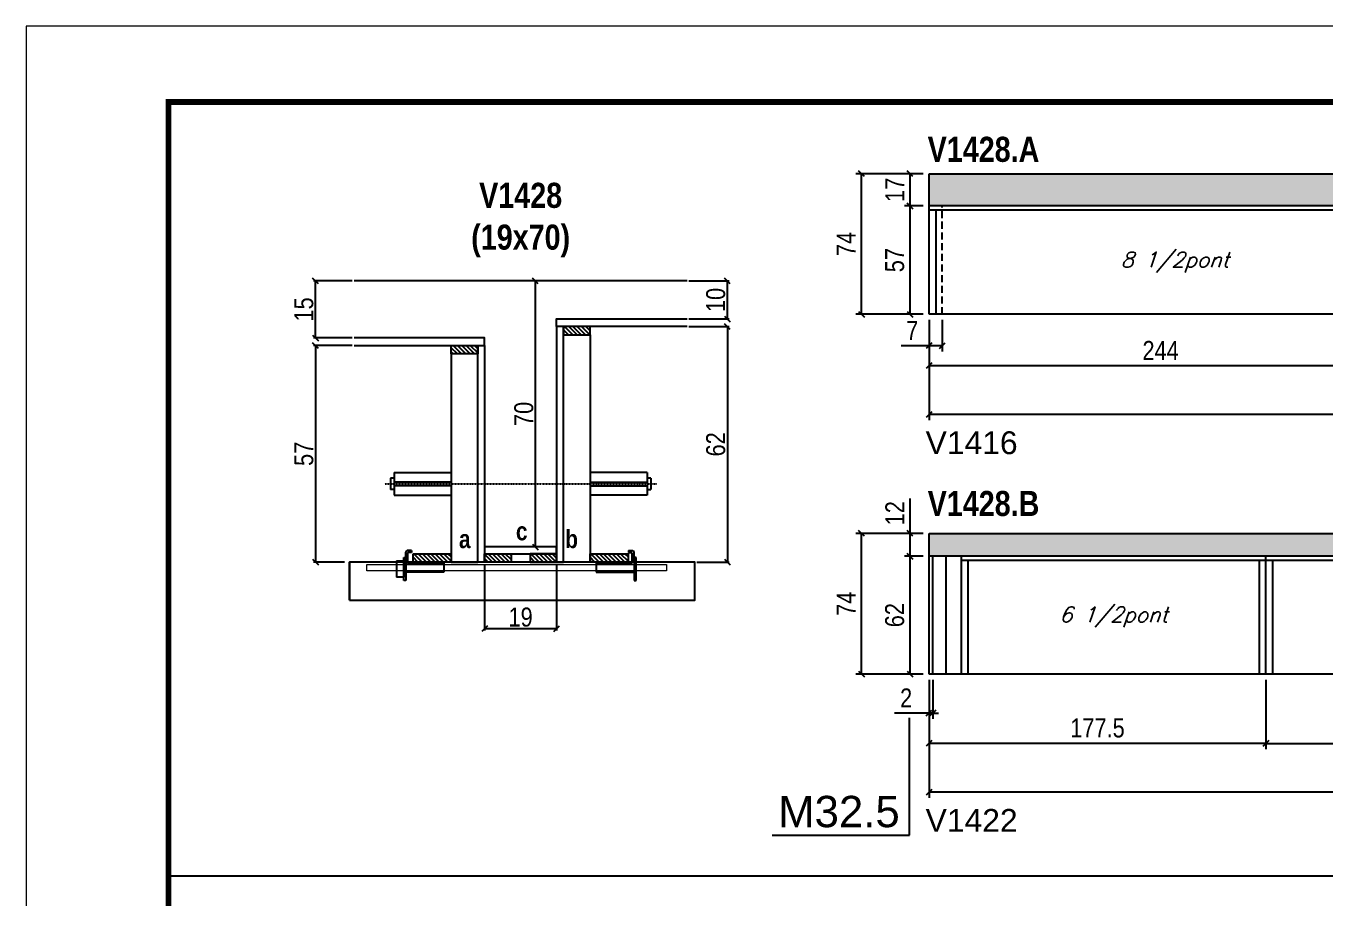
# Model space of a CAD drawing. Extents: x 3309 to 9563, y -2522 to 14608.
# Drawn here: x 3309 to 3994, y 7257 to 7716 of the extents above; entities that cross this region are included whole.
import ezdxf

# ---------------------------------------------------------------- set-up
doc = ezdxf.new("R2010")
doc.units = 0
doc.linetypes.add('DASHED', pattern=[0.75, 0.5, -0.25])
doc.linetypes.add('HIDDEN', pattern=[0.375, 0.25, -0.125])
for name, color, linetype in [('5', 5, 'Continuous'), ('barrote', 251, 'Continuous'), ('COTA', 241, 'Continuous'), ('detalhes', 4, 'Continuous'), ('NOMENCLATURA', 7, 'Continuous'), ('Painéis', 200, 'Continuous'), ('presilha', 1, 'Continuous'), ('SARR_2.2x10', 60, 'Continuous'), ('SARR_2.2x7', 40, 'Continuous'), ('SARR_3.5x7', 81, 'Continuous'), ('TENSOR', 3, 'Continuous'), ('texto', 7, 'Continuous')]:
    doc.layers.add(name, color=color, linetype=linetype)
for name, color, linetype, lineweight in [('CONCRETO', 251, 'Continuous', 25), ('Folhas', 255, 'Continuous', 9), ('SARRAFO DE PRESSAO', 251, 'DASHED', 9), ('SCO-___-LAJ', 2, 'Continuous', 0)]:
    doc.layers.add(name, color=color, linetype=linetype, lineweight=lineweight)
doc.styles.add('COTA TECNICA', font='techl___.ttf', dxfattribs={"height": 10})
doc.styles.add('COTA TECNICA 2X', font='techl___.ttf', dxfattribs={"height": 10})
doc.styles.add('Romans', font='romans.shx')
doc.styles.get("Standard").update_dxf_attribs({"font": 'arial.ttf'})
doc.styles.add('TECNICA', font='techb___.ttf', dxfattribs={"height": 10})
doc.dimstyles.new('PAINEL', dxfattribs={"dimtxt": 10, "dimasz": 3, "dimexe": 3, "dimexo": 3, "dimgap": 3, "dimtad": 1, "dimdec": 1, "dimzin": 12, "dimdsep": 46, "dimtxsty": 'COTA TECNICA', "dimblk1": 'OBLIQUE', "dimblk2": 'OBLIQUE', "dimsah": 1, "dimcen": 0.9, "dimclrd": 4, "dimclre": 4, "dimclrt": 240, "dimadec": 1, "dimazin": 3, "dimtfac": 1, "dimtdec": 1, "dimtmove": 0, "dimatfit": 3, "dimfxl": 1, "dimtolj": 1, "dimtzin": 12, "dimarcsym": 0})
doc.dimstyles.new('SECAO', dxfattribs={"dimscale": 0.333333, "dimtxt": 5, "dimasz": 9, "dimexe": 3, "dimexo": 3, "dimgap": 3, "dimtad": 1, "dimdec": 1, "dimlfac": 0.5, "dimzin": 12, "dimdsep": 46, "dimtxsty": 'COTA TECNICA 2X', "dimblk1": 'OBLIQUE', "dimblk2": 'OBLIQUE', "dimsah": 1, "dimcen": 0.9, "dimclrd": 4, "dimclre": 4, "dimclrt": 240, "dimadec": 1, "dimazin": 3, "dimtfac": 1, "dimtdec": 1, "dimtmove": 0, "dimatfit": 3, "dimfxl": 1, "dimtolj": 1, "dimtzin": 12, "dimarcsym": 0})
pattern_1 = [(135, (36786.4629, -116077.9706), (-1.122532015, -1.122532015), [])]

# ---------------------------------------------------------------- blocks, each defined once
blk = doc.blocks.new('9999999999')
at = {"layer": 'Folhas'}
blk.add_lwpolyline([(98138.98, 34190.21), (99623.98, 34190.21), (99623.98, 35240.21), (98138.98, 35240.21)], close=True, dxfattribs=at)
at = {"layer": 'Folhas', "color": 30, "const_width": 3}
blk.add_lwpolyline([(98213.98, 34230.21), (99583.98, 34230.21), (99583.98, 35200.21), (98213.98, 35200.21)], close=True, dxfattribs=at)
blk = doc.blocks.new('_Oblique')
at = {"color": 0, "linetype": 'ByBlock', "lineweight": -2}
blk.add_line((-0.5, -0.5), (0.5, 0.5), dxfattribs=at)
blk = doc.blocks.new('*D2316')
at = {"layer": 'COTA', "color": 4, "lineweight": -2, "transparency": 16777216}
for p, q in [((3550.92, 7433.2), (3550.92, 7398.11)), ((3588.92, 7433.2), (3588.92, 7398.11)), ((3588.92, 7399.11), (3550.92, 7399.11))]:
    blk.add_line(p, q, dxfattribs=at)
at = {"layer": 'Defpoints', "color": 0, "transparency": 16777216}
for p in [(3550.92, 7434.2), (3588.92, 7434.2), (3550.92, 7399.11)]:
    blk.add_point(p, dxfattribs=at)
at = {"layer": 'COTA', "color": 4, "lineweight": -2, "transparency": 16777216, "xscale": 3, "yscale": 3, "zscale": 3, "rotation": 180}
blk.add_blockref('_Oblique', (3550.92, 7399.11), dxfattribs=at)
at = {"layer": 'COTA', "color": 4, "lineweight": -2, "transparency": 16777216, "xscale": 3, "yscale": 3, "zscale": 3}
blk.add_blockref('_Oblique', (3588.92, 7399.11), dxfattribs=at)
at = {"layer": 'COTA', "color": 240, "transparency": 16777216, "insert": (3569.92, 7405.2), "char_height": 10, "attachment_point": 5, "style": 'COTA TECNICA 2X'}
blk.add_mtext('\\A1;19', dxfattribs=at)
blk = doc.blocks.new('PRESILHA METÁLICA 1')
at = {"layer": 'presilha'}
for p, q in [((12, 21), (8.6, 21)), ((12, 21), (12, 19.5)), ((0, 13), (6, 13)), ((0, 13), (0, 0)), ((6, 15.5), (7.5, 15.5)), ((6, -2.5), (6, 15.5)), ((6, 13), (6, 0)), ((7.5, 10.6), (7.5, 19.9)), ((7.5, 15.5), (7.5, -2.5)), ((9, 11.6), (9, 18.9)), ((12, 19.5), (9.6, 19.5)), ((37.5, 11), (9.6, 11)), ((37.5, 11), (37.5, 4.1)), ((6, 0), (0, 0)), ((37.5, 4.1), (7.5, 4.1)), ((7.5, -2.5), (6, -2.5))]:
    blk.add_line(p, q, dxfattribs=at)
for centre, radius, start, end in [((8.6, 19.9), 1.14, 90, 180), ((9.6, 18.9), 0.57, 90, 180), ((9.6, 11.6), 0.57, 180, 270)]:
    blk.add_arc(centre, radius, start, end, dxfattribs=at)
blk = doc.blocks.new('PRESILHA METÁLICA 2')
at = {"layer": 'presilha'}
for p, q in [((-5.2, 23.5), (-5.2, 22)), ((-5.2, 23.5), (-1.9, 23.5)), ((-5.2, 22), (-2.8, 22)), ((-2.2, 14.1), (-2.2, 21.4)), ((-0.8, 14.6), (-0.8, 22.4)), ((-30.8, 13.5), (-30.8, 6.6)), ((-30.8, 13.5), (-2.8, 13.5)), ((0.8, 18), (-0.8, 18)), ((-0.8, 18), (-0.8, 0)), ((0.8, 0), (0.8, 18)), ((-30.8, 6.6), (-0.8, 6.6)), ((-0.8, 0), (0.8, 0))]:
    blk.add_line(p, q, dxfattribs=at)
for centre, radius, start, end in [((-2.8, 21.4), 0.57, 0, 90), ((-1.9, 22.4), 1.14, 0, 90), ((-2.8, 14.1), 0.57, 270, 0)]:
    blk.add_arc(centre, radius, start, end, dxfattribs=at)
blk = doc.blocks.new('*D2317')
at = {"layer": 'COTA', "color": 4, "lineweight": -2, "transparency": 16777216}
for p, q in [((3481.23, 7548.2), (3460.88, 7548.2)), ((3461.88, 7548.2), (3461.88, 7434.2)), ((3477.11, 7434.2), (3460.88, 7434.2))]:
    blk.add_line(p, q, dxfattribs=at)
at = {"layer": 'Defpoints', "color": 0, "transparency": 16777216}
for p in [(3482.23, 7548.2), (3461.88, 7434.2), (3478.11, 7434.2)]:
    blk.add_point(p, dxfattribs=at)
at = {"layer": 'COTA', "color": 4, "lineweight": -2, "transparency": 16777216, "xscale": 3, "yscale": 3, "zscale": 3}
for p, rotation in [((3461.88, 7548.2), 90), ((3461.88, 7434.2), 270)]:
    blk.add_blockref('_Oblique', p, dxfattribs=dict(at, rotation=rotation))
at = {"layer": 'COTA', "color": 240, "transparency": 16777216, "insert": (3455.77, 7491.2), "char_height": 10, "attachment_point": 5, "rotation": 90, "style": 'COTA TECNICA 2X'}
blk.add_mtext('\\A1;57', dxfattribs=at)
blk = doc.blocks.new('*D2318')
at = {"layer": 'COTA', "color": 4, "lineweight": -2, "transparency": 16777216}
for p, q in [((3658.62, 7558.2), (3679.84, 7558.2)), ((3678.84, 7558.2), (3678.84, 7434.2)), ((3662.74, 7434.2), (3679.84, 7434.2))]:
    blk.add_line(p, q, dxfattribs=at)
at = {"layer": 'Defpoints', "color": 0, "transparency": 16777216}
for p in [(3657.62, 7558.2), (3661.74, 7434.2), (3678.84, 7434.2)]:
    blk.add_point(p, dxfattribs=at)
at = {"layer": 'COTA', "color": 4, "lineweight": -2, "transparency": 16777216, "xscale": 3, "yscale": 3, "zscale": 3}
for p, rotation in [((3678.84, 7558.2), 90), ((3678.84, 7434.2), 270)]:
    blk.add_blockref('_Oblique', p, dxfattribs=dict(at, rotation=rotation))
at = {"layer": 'COTA', "color": 240, "transparency": 16777216, "insert": (3672.74, 7496.2), "char_height": 10, "attachment_point": 5, "rotation": 90, "style": 'COTA TECNICA 2X'}
blk.add_mtext('\\A1;62', dxfattribs=at)
blk = doc.blocks.new('*D2319')
at = {"layer": 'COTA', "color": 4, "lineweight": -2, "transparency": 16777216}
for p, q in [((3587.92, 7582.2), (3576.75, 7582.2)), ((3577.75, 7442.2), (3577.75, 7582.2)), ((3587.92, 7442.2), (3576.75, 7442.2))]:
    blk.add_line(p, q, dxfattribs=at)
at = {"layer": 'Defpoints', "color": 0, "transparency": 16777216}
for p in [(3577.75, 7582.2), (3588.92, 7582.2), (3588.92, 7442.2)]:
    blk.add_point(p, dxfattribs=at)
at = {"layer": 'COTA', "color": 4, "lineweight": -2, "transparency": 16777216, "xscale": 3, "yscale": 3, "zscale": 3}
for p, rotation in [((3577.75, 7582.2), 90), ((3577.75, 7442.2), 270)]:
    blk.add_blockref('_Oblique', p, dxfattribs=dict(at, rotation=rotation))
at = {"layer": 'COTA', "color": 240, "transparency": 16777216, "insert": (3571.65, 7512.2), "char_height": 10, "attachment_point": 5, "rotation": 90, "style": 'COTA TECNICA 2X'}
blk.add_mtext('\\A1;70', dxfattribs=at)
blk = doc.blocks.new('*D2320')
at = {"layer": 'COTA', "color": 4, "lineweight": -2, "transparency": 16777216}
for p, q in [((3658.62, 7582.2), (3679.84, 7582.2)), ((3678.84, 7562.2), (3678.84, 7582.2)), ((3658.62, 7562.2), (3679.84, 7562.2))]:
    blk.add_line(p, q, dxfattribs=at)
at = {"layer": 'Defpoints', "color": 0, "transparency": 16777216}
for p in [(3657.62, 7582.2), (3678.84, 7582.2), (3657.62, 7562.2)]:
    blk.add_point(p, dxfattribs=at)
at = {"layer": 'COTA', "color": 4, "lineweight": -2, "transparency": 16777216, "xscale": 3, "yscale": 3, "zscale": 3}
for p, rotation in [((3678.84, 7582.2), 90), ((3678.84, 7562.2), 270)]:
    blk.add_blockref('_Oblique', p, dxfattribs=dict(at, rotation=rotation))
at = {"layer": 'COTA', "color": 240, "transparency": 16777216, "insert": (3672.74, 7572.2), "char_height": 10, "attachment_point": 5, "rotation": 90, "style": 'COTA TECNICA 2X'}
blk.add_mtext('\\A1;10', dxfattribs=at)
blk = doc.blocks.new('*D2321')
at = {"layer": 'COTA', "color": 4, "lineweight": -2, "transparency": 16777216}
for p, q in [((3481.23, 7582.2), (3460.88, 7582.2)), ((3461.88, 7552.2), (3461.88, 7582.2)), ((3481.23, 7552.2), (3460.88, 7552.2))]:
    blk.add_line(p, q, dxfattribs=at)
at = {"layer": 'Defpoints', "color": 0, "transparency": 16777216}
for p in [(3461.88, 7582.2), (3482.23, 7582.2), (3482.23, 7552.2)]:
    blk.add_point(p, dxfattribs=at)
at = {"layer": 'COTA', "color": 4, "lineweight": -2, "transparency": 16777216, "xscale": 3, "yscale": 3, "zscale": 3}
for p, rotation in [((3461.88, 7582.2), 90), ((3461.88, 7552.2), 270)]:
    blk.add_blockref('_Oblique', p, dxfattribs=dict(at, rotation=rotation))
at = {"layer": 'COTA', "color": 240, "transparency": 16777216, "insert": (3455.77, 7567.2), "char_height": 10, "attachment_point": 5, "rotation": 90, "style": 'COTA TECNICA 2X'}
blk.add_mtext('\\A1;15', dxfattribs=at)
blk = doc.blocks.new('*D2322')
at = {"layer": 'COTA', "color": 4, "linetype": 'ByBlock', "lineweight": -2, "transparency": 16777216}
for p, q in [((3785.08, 7561.67), (3785.08, 7534.55)), ((4029.08, 7561.67), (4029.08, 7534.55)), ((4029.08, 7537.55), (3785.08, 7537.55))]:
    blk.add_line(p, q, dxfattribs=at)
at = {"layer": 'Defpoints', "color": 0, "linetype": 'ByBlock', "transparency": 16777216}
for p in [(3785.08, 7564.67), (4029.08, 7564.67), (3785.08, 7537.55)]:
    blk.add_point(p, dxfattribs=at)
at = {"layer": 'COTA', "color": 4, "linetype": 'ByBlock', "lineweight": -2, "transparency": 16777216, "xscale": 3, "yscale": 3, "zscale": 3, "rotation": 180}
blk.add_blockref('_Oblique', (3785.08, 7537.55), dxfattribs=at)
at = {"layer": 'COTA', "color": 4, "linetype": 'ByBlock', "lineweight": -2, "transparency": 16777216, "xscale": 3, "yscale": 3, "zscale": 3}
blk.add_blockref('_Oblique', (4029.08, 7537.55), dxfattribs=at)
at = {"layer": 'COTA', "color": 240, "linetype": 'ByBlock', "transparency": 16777216, "insert": (3907.08, 7545.63), "char_height": 10, "attachment_point": 5, "style": 'COTA TECNICA'}
blk.add_mtext('\\A1;244', dxfattribs=at)
blk = doc.blocks.new('*D2326')
at = {"layer": 'COTA', "color": 4, "lineweight": -2, "transparency": 16777216}
for p, q in [((3785.08, 7561.67), (3785.08, 7508.89)), ((4548.58, 7561.67), (4548.58, 7508.89)), ((4548.58, 7511.89), (3785.08, 7511.89))]:
    blk.add_line(p, q, dxfattribs=at)
at = {"layer": 'Defpoints', "color": 0, "transparency": 16777216}
for p in [(3785.08, 7564.67, 0), (4548.58, 7564.67, 0), (3785.08, 7511.89)]:
    blk.add_point(p, dxfattribs=at)
at = {"layer": 'COTA', "color": 4, "lineweight": -2, "transparency": 16777216, "xscale": 3, "yscale": 3, "zscale": 3, "rotation": 180}
blk.add_blockref('_Oblique', (3785.08, 7511.89), dxfattribs=at)
at = {"layer": 'COTA', "color": 4, "lineweight": -2, "transparency": 16777216, "xscale": 3, "yscale": 3, "zscale": 3}
blk.add_blockref('_Oblique', (4548.58, 7511.89), dxfattribs=at)
at = {"layer": 'COTA', "color": 240, "transparency": 16777216, "insert": (4166.83, 7520.11), "char_height": 10, "attachment_point": 5, "style": 'COTA TECNICA'}
blk.add_mtext('\\A1;763.5', dxfattribs=at)
blk = doc.blocks.new('*D2327')
at = {"layer": 'COTA', "color": 4, "lineweight": -2, "transparency": 16777216}
for p, q in [((3782.08, 7621.67), (3772.13, 7621.67)), ((3775.13, 7564.67), (3775.13, 7621.67)), ((3782.08, 7564.67), (3772.13, 7564.67))]:
    blk.add_line(p, q, dxfattribs=at)
at = {"layer": 'Defpoints', "color": 0, "transparency": 16777216}
for p in [(3775.13, 7621.67), (3785.08, 7621.67), (3785.08, 7564.67)]:
    blk.add_point(p, dxfattribs=at)
at = {"layer": 'COTA', "color": 4, "lineweight": -2, "transparency": 16777216, "xscale": 3, "yscale": 3, "zscale": 3}
for p, rotation in [((3775.13, 7621.67), 90), ((3775.13, 7564.67), 270)]:
    blk.add_blockref('_Oblique', p, dxfattribs=dict(at, rotation=rotation))
at = {"layer": 'COTA', "color": 240, "transparency": 16777216, "insert": (3767.02, 7593.17), "char_height": 10, "attachment_point": 5, "rotation": 90, "style": 'COTA TECNICA'}
blk.add_mtext('\\A1;57', dxfattribs=at)
blk = doc.blocks.new('*D2328')
at = {"layer": 'COTA', "color": 4, "lineweight": -2, "transparency": 16777216}
for p, q in [((3782.08, 7638.67), (3772.13, 7638.67)), ((3775.13, 7621.67), (3775.13, 7638.67)), ((3782.08, 7621.67), (3772.13, 7621.67))]:
    blk.add_line(p, q, dxfattribs=at)
at = {"layer": 'Defpoints', "color": 0, "transparency": 16777216}
for p in [(3775.13, 7638.67), (3785.08, 7638.67), (3785.08, 7621.67)]:
    blk.add_point(p, dxfattribs=at)
at = {"layer": 'COTA', "color": 4, "lineweight": -2, "transparency": 16777216, "xscale": 3, "yscale": 3, "zscale": 3}
for p, rotation in [((3775.13, 7638.67), 90), ((3775.13, 7621.67), 270)]:
    blk.add_blockref('_Oblique', p, dxfattribs=dict(at, rotation=rotation))
at = {"layer": 'COTA', "color": 240, "transparency": 16777216, "insert": (3767.05, 7630.17), "char_height": 10, "attachment_point": 5, "rotation": 90, "style": 'COTA TECNICA'}
blk.add_mtext('\\A1;17', dxfattribs=at)
blk = doc.blocks.new('*D2329')
at = {"layer": 'COTA', "color": 4, "lineweight": -2, "transparency": 16777216}
for p, q in [((3782.08, 7638.67), (3746.5, 7638.67)), ((3749.5, 7564.67), (3749.5, 7638.67)), ((3782.08, 7564.67), (3746.5, 7564.67))]:
    blk.add_line(p, q, dxfattribs=at)
at = {"layer": 'Defpoints', "color": 0, "transparency": 16777216}
for p in [(3749.5, 7638.67), (3785.08, 7638.67), (3785.08, 7564.67)]:
    blk.add_point(p, dxfattribs=at)
at = {"layer": 'COTA', "color": 4, "lineweight": -2, "transparency": 16777216, "xscale": 3, "yscale": 3, "zscale": 3}
for p, rotation in [((3749.5, 7638.67), 90), ((3749.5, 7564.67), 270)]:
    blk.add_blockref('_Oblique', p, dxfattribs=dict(at, rotation=rotation))
at = {"layer": 'COTA', "color": 240, "transparency": 16777216, "insert": (3741.42, 7601.67), "char_height": 10, "attachment_point": 5, "rotation": 90, "style": 'COTA TECNICA'}
blk.add_mtext('\\A1;74', dxfattribs=at)
blk = doc.blocks.new('*D2330')
at = {"layer": 'COTA', "color": 4, "linetype": 'ByBlock', "lineweight": -2, "transparency": 16777216}
for p, q in [((3785.08, 7372.28), (3785.08, 7335.73)), ((3962.58, 7372.28), (3962.58, 7335.73)), ((3962.58, 7338.73), (3785.08, 7338.73))]:
    blk.add_line(p, q, dxfattribs=at)
at = {"layer": 'Defpoints', "color": 0, "linetype": 'ByBlock', "transparency": 16777216}
for p in [(3785.08, 7375.28), (3962.58, 7375.28), (3785.08, 7338.73)]:
    blk.add_point(p, dxfattribs=at)
at = {"layer": 'COTA', "color": 4, "linetype": 'ByBlock', "lineweight": -2, "transparency": 16777216, "xscale": 3, "yscale": 3, "zscale": 3, "rotation": 180}
blk.add_blockref('_Oblique', (3785.08, 7338.73), dxfattribs=at)
at = {"layer": 'COTA', "color": 4, "linetype": 'ByBlock', "lineweight": -2, "transparency": 16777216, "xscale": 3, "yscale": 3, "zscale": 3}
blk.add_blockref('_Oblique', (3962.58, 7338.73), dxfattribs=at)
at = {"layer": 'COTA', "color": 240, "linetype": 'ByBlock', "transparency": 16777216, "insert": (3873.83, 7346.84), "char_height": 10, "attachment_point": 5, "style": 'COTA TECNICA'}
blk.add_mtext('\\A1;177.5', dxfattribs=at)
blk = doc.blocks.new('*D2331')
at = {"layer": 'COTA', "color": 4, "lineweight": -2, "transparency": 16777216}
for p, q in [((3962.58, 7372.28), (3962.58, 7335.73)), ((4206.58, 7372.28), (4206.58, 7335.73)), ((3962.58, 7338.73), (4206.58, 7338.73))]:
    blk.add_line(p, q, dxfattribs=at)
at = {"layer": 'Defpoints', "color": 0, "transparency": 16777216}
for p in [(3962.58, 7375.28, 0), (4206.58, 7375.28, 0), (4206.58, 7338.73)]:
    blk.add_point(p, dxfattribs=at)
at = {"layer": 'COTA', "color": 4, "lineweight": -2, "transparency": 16777216, "xscale": 3, "yscale": 3, "zscale": 3, "rotation": 180}
blk.add_blockref('_Oblique', (3962.58, 7338.73), dxfattribs=at)
at = {"layer": 'COTA', "color": 4, "lineweight": -2, "transparency": 16777216, "xscale": 3, "yscale": 3, "zscale": 3}
blk.add_blockref('_Oblique', (4206.58, 7338.73), dxfattribs=at)
at = {"layer": 'COTA', "color": 240, "transparency": 16777216, "insert": (4084.58, 7346.8), "char_height": 10, "attachment_point": 5, "style": 'COTA TECNICA'}
blk.add_mtext('\\A1;244', dxfattribs=at)
blk = doc.blocks.new('*D2333')
at = {"layer": 'COTA', "color": 4, "lineweight": -2, "transparency": 16777216}
for p, q in [((3785.08, 7372.28), (3785.08, 7310.07)), ((4450.58, 7372.28), (4450.58, 7310.07)), ((4450.58, 7313.07), (3785.08, 7313.07))]:
    blk.add_line(p, q, dxfattribs=at)
at = {"layer": 'Defpoints', "color": 0, "transparency": 16777216}
for p in [(3785.08, 7375.28, 0), (4450.58, 7375.28, 0), (3785.08, 7313.07)]:
    blk.add_point(p, dxfattribs=at)
at = {"layer": 'COTA', "color": 4, "lineweight": -2, "transparency": 16777216, "xscale": 3, "yscale": 3, "zscale": 3, "rotation": 180}
blk.add_blockref('_Oblique', (3785.08, 7313.07), dxfattribs=at)
at = {"layer": 'COTA', "color": 4, "lineweight": -2, "transparency": 16777216, "xscale": 3, "yscale": 3, "zscale": 3}
blk.add_blockref('_Oblique', (4450.58, 7313.07), dxfattribs=at)
at = {"layer": 'COTA', "color": 240, "transparency": 16777216, "insert": (4117.83, 7321.18), "char_height": 10, "attachment_point": 5, "style": 'COTA TECNICA'}
blk.add_mtext('\\A1;665.5', dxfattribs=at)
blk = doc.blocks.new('*D2334')
at = {"layer": 'COTA', "color": 4, "lineweight": -2, "transparency": 16777216}
for p, q in [((3782.08, 7437.28), (3772.13, 7437.28)), ((3775.13, 7375.28), (3775.13, 7437.28)), ((3782.08, 7375.28), (3772.13, 7375.28))]:
    blk.add_line(p, q, dxfattribs=at)
at = {"layer": 'Defpoints', "color": 0, "transparency": 16777216}
for p in [(3775.13, 7437.28), (3785.08, 7437.28), (3785.08, 7375.28)]:
    blk.add_point(p, dxfattribs=at)
at = {"layer": 'COTA', "color": 4, "lineweight": -2, "transparency": 16777216, "xscale": 3, "yscale": 3, "zscale": 3}
for p, rotation in [((3775.13, 7437.28), 90), ((3775.13, 7375.28), 270)]:
    blk.add_blockref('_Oblique', p, dxfattribs=dict(at, rotation=rotation))
at = {"layer": 'COTA', "color": 240, "transparency": 16777216, "insert": (3767.02, 7406.28), "char_height": 10, "attachment_point": 5, "rotation": 90, "style": 'COTA TECNICA'}
blk.add_mtext('\\A1;62', dxfattribs=at)
blk = doc.blocks.new('*D2335')
at = {"layer": 'COTA', "color": 4, "lineweight": -2, "transparency": 16777216}
for p, q in [((3775.13, 7449.28), (3775.13, 7467.6)), ((3782.08, 7449.28), (3772.13, 7449.28)), ((3775.13, 7437.28), (3775.13, 7449.28)), ((3782.08, 7437.28), (3772.13, 7437.28))]:
    blk.add_line(p, q, dxfattribs=at)
at = {"layer": 'Defpoints', "color": 0, "transparency": 16777216}
for p in [(3775.13, 7449.28), (3785.08, 7449.28), (3785.08, 7437.28)]:
    blk.add_point(p, dxfattribs=at)
at = {"layer": 'COTA', "color": 4, "lineweight": -2, "transparency": 16777216, "xscale": 3, "yscale": 3, "zscale": 3}
for p, rotation in [((3775.13, 7449.28), 90), ((3775.13, 7437.28), 270)]:
    blk.add_blockref('_Oblique', p, dxfattribs=dict(at, rotation=rotation))
at = {"layer": 'COTA', "color": 240, "transparency": 16777216, "insert": (3767.07, 7459.94), "char_height": 10, "attachment_point": 5, "rotation": 90, "style": 'COTA TECNICA'}
blk.add_mtext('\\A1;12', dxfattribs=at)
blk = doc.blocks.new('*D2336')
at = {"layer": 'COTA', "color": 4, "lineweight": -2, "transparency": 16777216}
for p, q in [((3782.08, 7449.28), (3746.5, 7449.28)), ((3749.5, 7375.28), (3749.5, 7449.28)), ((3782.08, 7375.28), (3746.5, 7375.28))]:
    blk.add_line(p, q, dxfattribs=at)
at = {"layer": 'Defpoints', "color": 0, "transparency": 16777216}
for p in [(3749.5, 7449.28), (3785.08, 7449.28), (3785.08, 7375.28)]:
    blk.add_point(p, dxfattribs=at)
at = {"layer": 'COTA', "color": 4, "lineweight": -2, "transparency": 16777216, "xscale": 3, "yscale": 3, "zscale": 3}
for p, rotation in [((3749.5, 7449.28), 90), ((3749.5, 7375.28), 270)]:
    blk.add_blockref('_Oblique', p, dxfattribs=dict(at, rotation=rotation))
at = {"layer": 'COTA', "color": 240, "transparency": 16777216, "insert": (3741.42, 7412.28), "char_height": 10, "attachment_point": 5, "rotation": 90, "style": 'COTA TECNICA'}
blk.add_mtext('\\A1;74', dxfattribs=at)
blk = doc.blocks.new('*D2337')
at = {"layer": 'COTA', "color": 4, "lineweight": -2, "transparency": 16777216}
for p, q in [((3785.08, 7372.28), (3785.08, 7351.7)), ((3787.08, 7372.28), (3787.08, 7351.7)), ((3785.08, 7354.7), (3766.97, 7354.7)), ((3787.08, 7354.7), (3785.08, 7354.7)), ((3787.08, 7354.7), (3790.08, 7354.7))]:
    blk.add_line(p, q, dxfattribs=at)
at = {"layer": 'Defpoints', "color": 0, "transparency": 16777216}
for p in [(3785.08, 7375.28), (3787.08, 7375.28), (3785.08, 7354.7)]:
    blk.add_point(p, dxfattribs=at)
at = {"layer": 'COTA', "color": 4, "lineweight": -2, "transparency": 16777216, "xscale": 3, "yscale": 3, "zscale": 3}
blk.add_blockref('_Oblique', (3785.08, 7354.7), dxfattribs=at)
at = {"layer": 'COTA', "color": 4, "lineweight": -2, "transparency": 16777216, "xscale": 3, "yscale": 3, "zscale": 3, "rotation": 180}
blk.add_blockref('_Oblique', (3787.08, 7354.7), dxfattribs=at)
at = {"layer": 'COTA', "color": 240, "transparency": 16777216, "insert": (3773.02, 7362.7), "char_height": 10, "attachment_point": 5, "style": 'COTA TECNICA'}
blk.add_mtext('\\A1;2', dxfattribs=at)
blk = doc.blocks.new('*D2338')
at = {"layer": 'COTA', "color": 4, "lineweight": -2, "transparency": 16777216}
for p, q in [((3785.08, 7561.67), (3785.08, 7545.08)), ((3792.08, 7561.67), (3792.08, 7545.08)), ((3785.08, 7548.08), (3770.35, 7548.08)), ((3792.08, 7548.08), (3785.08, 7548.08))]:
    blk.add_line(p, q, dxfattribs=at)
at = {"layer": 'Defpoints', "color": 0, "transparency": 16777216}
for p in [(3785.08, 7564.67, 0), (3792.08, 7564.67, 0), (3785.08, 7548.08)]:
    blk.add_point(p, dxfattribs=at)
at = {"layer": 'COTA', "color": 4, "lineweight": -2, "transparency": 16777216, "xscale": 3, "yscale": 3, "zscale": 3, "rotation": 180}
blk.add_blockref('_Oblique', (3785.08, 7548.08), dxfattribs=at)
at = {"layer": 'COTA', "color": 4, "lineweight": -2, "transparency": 16777216, "xscale": 3, "yscale": 3, "zscale": 3}
blk.add_blockref('_Oblique', (3792.08, 7548.08), dxfattribs=at)
at = {"layer": 'COTA', "color": 240, "transparency": 16777216, "insert": (3776.21, 7556.15), "char_height": 10, "attachment_point": 5, "style": 'COTA TECNICA'}
blk.add_mtext('\\A1;7', dxfattribs=at)

msp = doc.modelspace()

# ---------------------------------------------------------------- hatches: boundary and pattern name
at = {"layer": 'COTA'}
h = msp.add_hatch(dxfattribs=at)
h.set_pattern_fill('AR-CONC', color=256, scale=0.03)
h.set_pattern_definition([(50, (42.9684, -1729.1453), (5.46554, -0.4781726), [0.5715, -6.2865]), (355, (42.9684, -1729.1453), (-1.0573026, 5.7317054), [0.4572, -5.0292175]), (100.451445, (43.424, -1729.185), (4.4082374, 5.2535326), [0.4857003, -5.3427073]), (46.1842, (42.9684, -1727.621), (8.1323712, -1.26127), [0.85725, -9.42975]), (96.63556, (43.646, -1727.7264), (7.122124, 7.422784), [0.728551, -8.014068]), (351.18415, (42.968, -1727.621), (7.122124, 7.422784), [0.685799, -7.543792]), (21, (43.7304, -1728.0023), (4.5484317, -3.067956), [0.5715, -6.2865]), (326, (43.7304, -1728.0023), (1.854061, 5.525639), [0.4572, -5.0292]), (71.451445, (44.1094, -1728.258), (6.4024926, 2.457683), [0.4857003, -5.342698]), (37.5, (42.9684, -1729.1453), (0.0926581, 2.53665117), [0, -4.96824, 0, -5.1054, 0, -5.04825]), (7.5, (42.9684, -1729.1453), (2.0045899, 3.00541724), [0, -2.91084, 0, -4.85394, 0, -1.92405]), (327.5, (41.2691, -1729.1453), (4.06771786, -0.1718623), [0, -1.905, 0, -5.9436, 0, -7.8867]), (317.5, (40.507, -1729.1453), (4.4438754, 0.7627947), [0, -2.4765, 0, -3.94716, 0, -5.6007])])
h.paths.add_polyline_path([(4548.58, 7621.67), (4548.58, 7638.67), (3785.08, 7638.67), (3785.08, 7621.67)])
h = msp.add_hatch(dxfattribs=at)
h.set_pattern_fill('AR-CONC', color=256, scale=0.03)
h.set_pattern_definition([(50, (-23.5316, -2101.031), (5.46554, -0.4781726), [0.5715, -6.2865]), (355, (-23.5316, -2101.031), (-1.0573026, 5.7317054), [0.4572, -5.0292175]), (100.451445, (-23.076, -2101.0707), (4.4082374, 5.2535326), [0.4857003, -5.3427073]), (46.1842, (-23.5316, -2099.507), (8.1323712, -1.26127), [0.85725, -9.42975]), (96.63556, (-22.854, -2099.612), (7.122124, 7.422784), [0.728551, -8.014068]), (351.18415, (-23.532, -2099.507), (7.122124, 7.422784), [0.685799, -7.543792]), (21, (-22.7696, -2099.888), (4.5484317, -3.067956), [0.5715, -6.2865]), (326, (-22.7696, -2099.888), (1.854061, 5.525639), [0.4572, -5.0292]), (71.451445, (-22.3906, -2100.1435), (6.4024926, 2.457683), [0.4857003, -5.342698]), (37.5, (-23.5316, -2101.0308), (0.0926581, 2.53665117), [0, -4.96824, 0, -5.1054, 0, -5.04825]), (7.5, (-23.5316, -2101.0308), (2.0045899, 3.00541724), [0, -2.91084, 0, -4.85394, 0, -1.92405]), (327.5, (-25.2309, -2101.0308), (4.06771786, -0.17186232), [0, -1.905, 0, -5.9436, 0, -7.8867]), (317.5, (-25.993, -2101.031), (4.4438754, 0.7627947), [0, -2.4765, 0, -3.94716, 0, -5.6007])])
h.paths.add_polyline_path([(4450.58, 7437.28), (4450.58, 7449.28), (3785.08, 7449.28), (3785.08, 7437.28)])
at = {"layer": 'SARR_2.2x10'}
h = msp.add_hatch(dxfattribs=at)
h.set_pattern_fill('ANSI31', color=256, scale=0.5, angle=90)
h.set_pattern_definition([(135, (36706.8629, -116077.9706), (-1.122532015, -1.122532015), [])])
h.paths.add_polyline_path([(3513.32, 7438.6), (3513.32, 7434.2), (3533.32, 7434.2), (3533.32, 7438.6)])
h = msp.add_hatch(dxfattribs=at)
h.set_pattern_fill('ANSI31', color=256, scale=0.5, angle=90)
h.set_pattern_definition([(135, (36800.0629, -116077.9706), (-1.122532015, -1.122532015), [])])
h.paths.add_polyline_path([(3606.52, 7438.6), (3606.52, 7434.2), (3626.52, 7434.2), (3626.52, 7438.6)])
at = {"layer": 'SARR_2.2x7'}
h = msp.add_hatch(dxfattribs=at)
h.set_pattern_fill('ANSI31', color=256, scale=0.5, angle=90)
h.set_pattern_definition([(135, (36700.8629, -115958.3706), (-1.122532015, -1.122532015), [])])
h.paths.add_polyline_path([(3592.52, 7558.2), (3592.52, 7553.8), (3606.52, 7553.8), (3606.52, 7558.2)])
h = msp.add_hatch(dxfattribs=at)
h.set_pattern_fill('ANSI31', color=256, scale=0.5, angle=90)
h.set_pattern_definition([(135, (36720.8629, -115968.3706), (-1.122532015, -1.122532015), [])])
h.paths.add_polyline_path([(3547.32, 7548.2), (3547.32, 7543.8), (3533.32, 7543.8), (3533.32, 7548.2)])
h = msp.add_hatch(dxfattribs=at)
h.set_pattern_fill('ANSI31', color=256, scale=0.5, angle=90)
h.set_pattern_definition(pattern_1)
h.paths.add_polyline_path([(3564.92, 7434.2), (3564.92, 7438.6), (3550.92, 7438.6), (3550.92, 7434.2)])
h = msp.add_hatch(dxfattribs=at)
h.set_pattern_fill('ANSI31', color=256, scale=0.5, angle=90)
h.set_pattern_definition(pattern_1)
h.paths.add_polyline_path([(3574.92, 7438.6), (3574.92, 7434.2), (3588.92, 7434.2), (3588.92, 7438.6)])

# ---------------------------------------------------------------- linework, layer by layer
at = {"ltscale": 3}
for p, q in [((3503.32, 7481.37), (3503.32, 7469.37)), ((3503.32, 7481.37), (3533.32, 7481.37)), ((3636.52, 7481.37), (3606.52, 7481.37)), ((3636.52, 7481.37), (3636.52, 7469.37)), ((3501.32, 7478.37), (3501.32, 7472.37)), ((3503.32, 7478.37), (3501.32, 7478.37)), ((3503.32, 7472.37), (3501.32, 7472.37)), ((3533.32, 7476.37), (3503.32, 7476.37)), ((3533.32, 7474.37), (3503.32, 7474.37)), ((3606.52, 7476.37), (3636.52, 7476.37)), ((3606.52, 7474.37), (3636.52, 7474.37)), ((3638.52, 7478.37), (3636.52, 7478.37)), ((3636.52, 7472.37), (3638.52, 7472.37)), ((3638.52, 7478.37), (3638.52, 7472.37)), ((3503.32, 7469.37), (3533.32, 7469.37)), ((3636.52, 7469.37), (3606.52, 7469.37))]:
    msp.add_line(p, q, dxfattribs=at)
at = {"layer": 'barrote'}
msp.add_lwpolyline([(3479.87, 7414.2), (3661.79, 7414.2), (3661.79, 7434.2), (3479.87, 7434.2)], close=True, dxfattribs=at)
at = {"layer": 'CONCRETO', "linetype": 'Continuous'}
msp.add_line((3657.62, 7582.2), (3482.23, 7582.2), dxfattribs=at)
at = {"layer": 'COTA'}
for p, q in [((3785.08, 7621.67, 0), (3785.08, 7638.67, 0)), ((3785.08, 7638.67, 0), (4548.58, 7638.67, 0)), ((3785.08, 7437.28), (3785.08, 7449.28)), ((3785.08, 7449.28), (4450.58, 7449.28)), ((3384.37, 7269.02), (4754.37, 7269.02))]:
    msp.add_line(p, q, dxfattribs=at)
at = {"layer": 'detalhes', "color": 250}
msp.add_line((3479.87, 7414.2), (3479.87, 7434.2), dxfattribs=at)
at = {"layer": 'NOMENCLATURA', "linetype": 'Continuous'}
for p, q in [((3774.88, 7290.45), (3774.88, 7352.19)), ((3702.52, 7290.45), (3774.88, 7290.45))]:
    msp.add_line(p, q, dxfattribs=at)
at = {"layer": 'Painéis', "linetype": 'ByBlock'}
for p, q in [((4548.58, 7621.67, 0), (3785.08, 7621.67, 0)), ((3785.08, 7564.67, 0), (3785.08, 7621.67, 0)), ((4548.58, 7564.67, 0), (3785.08, 7564.67, 0)), ((4450.58, 7437.28), (3785.08, 7437.28)), ((3785.08, 7375.28), (3785.08, 7437.28)), ((3787.08, 7375.28), (3787.08, 7437.28)), ((3962.58, 7375.28), (3962.58, 7437.28)), ((4450.58, 7375.28), (3785.08, 7375.28))]:
    msp.add_line(p, q, dxfattribs=at)
at = {"layer": 'Painéis', "linetype": 'Continuous', "elevation": 0}
for points in [[(3657.62, 7558.2), (3588.92, 7558.2), (3588.92, 7562.2), (3657.62, 7562.2)], [(3482.23, 7548.2), (3550.92, 7548.2), (3550.92, 7552.2), (3482.23, 7552.2)]]:
    msp.add_lwpolyline(points, dxfattribs=at)
at = {"layer": 'Painéis', "linetype": 'Continuous'}
for points in [[(3592.52, 7434.2), (3592.52, 7558.2), (3588.92, 7558.2), (3588.92, 7434.2)], [(3547.32, 7434.2), (3547.32, 7548.2), (3550.92, 7548.2), (3550.92, 7434.2)], [(3588.92, 7442.2), (3550.92, 7442.2), (3550.92, 7438.6), (3588.92, 7438.6)]]:
    msp.add_lwpolyline(points, close=True, dxfattribs=at)
at = {"layer": 'SARR_2.2x10'}
for points in [[(3513.32, 7438.6), (3533.32, 7438.6), (3533.32, 7434.2), (3513.32, 7434.2)], [(3606.52, 7438.6), (3626.52, 7438.6), (3626.52, 7434.2), (3606.52, 7434.2)]]:
    msp.add_lwpolyline(points, close=True, dxfattribs=at)
at = {"layer": 'SARR_2.2x7', "linetype": 'Continuous'}
for p, q in [((4029.08, 7619.47, 0), (3785.08, 7619.47, 0)), ((3794.08, 7375.28), (3794.08, 7437.28)), ((3962.58, 7435.08), (3802.08, 7435.08)), ((4206.58, 7435.08), (3962.58, 7435.08))]:
    msp.add_line(p, q, dxfattribs=at)
at = {"layer": 'SARR_2.2x7', "linetype": 'HIDDEN', "ltscale": 15}
msp.add_line((3792.08, 7564.67, 0), (3792.08, 7621.67, 0), dxfattribs=at)
at = {"layer": 'SARR_2.2x7', "elevation": 0}
for points in [[(3606.52, 7558.2), (3592.52, 7558.2), (3592.52, 7553.8), (3606.52, 7553.8)], [(3533.32, 7548.2), (3547.32, 7548.2), (3547.32, 7543.8), (3533.32, 7543.8)]]:
    msp.add_lwpolyline(points, close=True, dxfattribs=at)
at = {"layer": 'SARR_2.2x7'}
for points in [[(3550.92, 7438.6), (3564.92, 7438.6), (3564.92, 7434.2), (3550.92, 7434.2)], [(3588.92, 7438.6), (3574.92, 7438.6), (3574.92, 7434.2), (3588.92, 7434.2)]]:
    msp.add_lwpolyline(points, close=True, dxfattribs=at)
at = {"layer": 'SARR_3.5x7'}
for p, q in [((3788.58, 7619.47, 0), (3788.58, 7564.67, 0)), ((3802.08, 7437.28), (3802.08, 7375.28)), ((3805.58, 7435.08), (3805.58, 7375.28)), ((3959.08, 7435.08), (3959.08, 7375.28)), ((3966.08, 7435.08), (3966.08, 7375.28))]:
    msp.add_line(p, q, dxfattribs=at)
for points in [[(3592.52, 7553.8), (3606.52, 7553.8), (3606.52, 7434.2), (3592.52, 7434.2)], [(3547.32, 7543.8), (3533.32, 7543.8), (3533.32, 7434.2), (3547.32, 7434.2)]]:
    msp.add_lwpolyline(points, close=True, dxfattribs=at)
at = {"layer": 'SCO-___-LAJ', "color": 1}
msp.add_lwpolyline([(3488.87, 7432.87), (3646.71, 7432.87), (3646.71, 7429.67), (3488.87, 7429.67)], close=True, dxfattribs=at)
at = {"layer": 'TENSOR', "linetype": 'HIDDEN', "ltscale": 0.5}
msp.add_line((3498.32, 7475.37), (3641.83, 7475.37), dxfattribs=at)

# ---------------------------------------------------------------- block references
at = {"layer": 'presilha', "xscale": 0.6666666666666666, "yscale": 0.6666666666666666, "zscale": 0.6666666666666666}
for name, p in [('PRESILHA METÁLICA 1', (3504.46, 7426.23)), ('PRESILHA METÁLICA 2', (3630.2, 7424.57))]:
    msp.add_blockref(name, p, dxfattribs=at)
at = {"layer": 'SARRAFO DE PRESSAO', "color": 6, "linetype": 'ByBlock'}
msp.add_blockref('9999999999', (-94829.61, -27523.8), dxfattribs=at)

# ---------------------------------------------------------------- texts
at = {"layer": '5', "linetype": 'Continuous'}
for s, p in [('V1416', (3783.28, 7491.05, 0)), ('V1422', (3783.28, 7292.22))]:
    msp.add_text(s, height=12, rotation=0.00004, dxfattribs=at).set_placement(p)
at = {"layer": 'detalhes', "style": 'TECNICA'}
for s, p in [('c', (3567.47, 7445.67)), ('b', (3593.42, 7441.55)), ('a', (3537.45, 7441.56))]:
    msp.add_text(s, height=9.6, dxfattribs=at).set_placement(p)
at = {"layer": 'NOMENCLATURA', "style": 'TECNICA'}
for s, p in [('V1428.A', (3784.36, 7644.91, 0)), ('V1428.B', (3784.36, 7458.47))]:
    msp.add_text(s, height=13.2, dxfattribs=at).set_placement(p)
at = {"layer": 'NOMENCLATURA', "linetype": 'Continuous'}
msp.add_text('M32.5', height=16.5, dxfattribs=at).set_placement((3705.6, 7294.65))
at = {"layer": 'NOMENCLATURA', "insert": (3569.96, 7633.89), "char_height": 13.2, "attachment_point": 2, "style": 'TECNICA'}
msp.add_mtext_dynamic_manual_height_columns('V1428\\P(19x70)', width=300.2766, gutter_width=1, heights=[0], dxfattribs=at)
at = {"layer": 'texto', "color": 2, "char_height": 8, "attachment_point": 5, "style": 'Romans'}
for s, insert in [('{\\Q19;\\C256;8 1/2pont}', (3914.58, 7592.07, 0)), ('{\\Q19;\\C256;6 1/2pont}', (3882.33, 7405.28))]:
    msp.add_mtext(s, dxfattribs=dict(at, insert=insert))

# ---------------------------------------------------------------- dimensions: what is measured, and where the dimension line sits
at = {"layer": 'COTA'}
for base, p1, p2, dimstyle, picture, middle in [((3749.5, 7638.67, 0), (3785.08, 7564.67, 0), (3785.08, 7638.67, 0), 'PAINEL', '*D2329', (3741.42, 7601.67, 0)), ((3775.13, 7638.67, 0), (3785.08, 7621.67, 0), (3785.08, 7638.67, 0), 'PAINEL', '*D2328', (3767.05, 7630.17, 0)), ((3775.13, 7621.67, 0), (3785.08, 7564.67, 0), (3785.08, 7621.67, 0), 'PAINEL', '*D2327', (3767.02, 7593.17, 0)), ((3461.88, 7582.2), (3482.23, 7552.2), (3482.23, 7582.2), 'SECAO', '*D2321', (3455.77, 7567.2)), ((3678.84, 7582.2), (3657.62, 7562.2), (3657.62, 7582.2), 'SECAO', '*D2320', (3672.74, 7572.2)), ((3678.84, 7434.2, 0), (3657.62, 7558.2), (3661.74, 7434.2, 0), 'SECAO', '*D2318', (3672.74, 7496.2, 0)), ((3461.88, 7434.2, 0), (3482.23, 7548.2), (3478.11, 7434.2, 0), 'SECAO', '*D2317', (3455.77, 7491.2, 0)), ((3775.13, 7449.28), (3785.08, 7437.28), (3785.08, 7449.28), 'PAINEL', '*D2335', (3767.07, 7459.94)), ((3749.5, 7449.28), (3785.08, 7375.28), (3785.08, 7449.28), 'PAINEL', '*D2336', (3741.42, 7412.28)), ((3775.13, 7437.28), (3785.08, 7375.28), (3785.08, 7437.28), 'PAINEL', '*D2334', (3767.02, 7406.28))]:
    dim = msp.add_linear_dim(base=base, p1=p1, p2=p2, angle=90, dimstyle=dimstyle, dxfattribs=at)
    dim.commit()
    dim.dimension.update_dxf_attribs({"geometry": picture, "text_midpoint": middle})
for base, p1, p2, angle, picture, middle in [((3577.75, 7582.2), (3588.92, 7442.2), (3588.92, 7582.2), 90, '*D2319', (3577.75, 7512.2)), ((3550.92, 7399.11), (3588.92, 7434.2), (3550.92, 7434.2), 180, '*D2316', (3569.92, 7399.11))]:
    dim = msp.add_linear_dim(base=base, p1=p1, p2=p2, angle=angle, dimstyle='SECAO', dxfattribs=at)
    dim.commit()
    dim.dimension.update_dxf_attribs({"geometry": picture, "text_midpoint": middle, "dimtype": 160})
for base, p1, p2, picture, middle in [((3785.08, 7548.08), (3792.08, 7564.67, 0), (3785.08, 7564.67, 0), '*D2338', (3776.21, 7556.15)), ((3785.08, 7511.89), (4548.58, 7564.67, 0), (3785.08, 7564.67, 0), '*D2326', (4166.83, 7520.11)), ((3785.08, 7354.7), (3787.08, 7375.28), (3785.08, 7375.28), '*D2337', (3773.02, 7362.7)), ((3785.08, 7313.07, 0), (4450.58, 7375.28), (3785.08, 7375.28), '*D2333', (4117.83, 7321.18, 0)), ((4206.58, 7338.73, 0), (3962.58, 7375.28), (4206.58, 7375.28), '*D2331', (4084.58, 7346.8, 0))]:
    dim = msp.add_linear_dim(base=base, p1=p1, p2=p2, dimstyle='PAINEL', dxfattribs=at)
    dim.commit()
    dim.dimension.update_dxf_attribs({"geometry": picture, "text_midpoint": middle})
at = {"layer": 'COTA', "linetype": 'ByBlock'}
for base, p1, p2, picture, middle in [((3785.08, 7537.55, 0), (4029.08, 7564.67, 0), (3785.08, 7564.67, 0), '*D2322', (3907.08, 7545.63, 0)), ((3785.08, 7338.73), (3962.58, 7375.28), (3785.08, 7375.28), '*D2330', (3873.83, 7346.84))]:
    dim = msp.add_linear_dim(base=base, p1=p1, p2=p2, angle=180, dimstyle='PAINEL', override={"dimtmove": 1}, dxfattribs=at)
    dim.commit()
    dim.dimension.update_dxf_attribs({"geometry": picture, "text_midpoint": middle})

doc.saveas('drawing.dxf')
